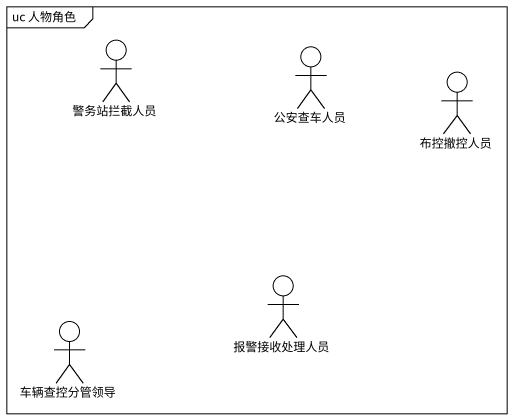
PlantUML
@startuml
mainframe uc 人物角色
actor 警务站拦截人员
actor 公安查车人员
actor 布控撤控人员
actor 报警接收处理人员
actor 车辆查控分管领导
@enduml
